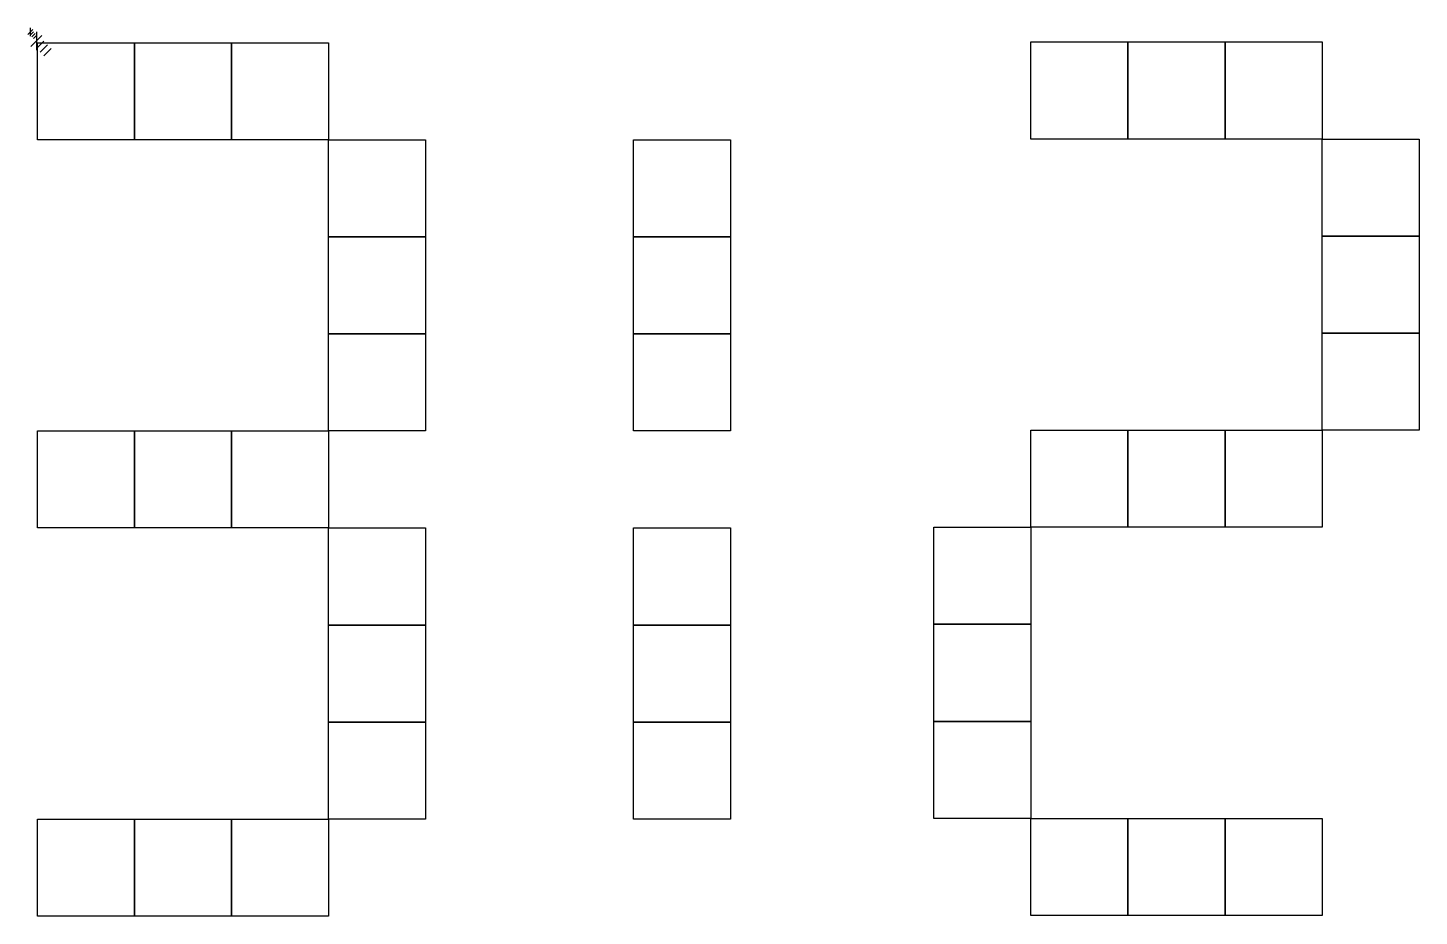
# Model space of a CAD drawing. Extents: x -1 to 445, y 0 to 285.
import ezdxf

# ---------------------------------------------------------------- set-up
doc = ezdxf.new("R2010")
doc.units = 0

msp = doc.modelspace()

# ---------------------------------------------------------------- linework, layer by layer
at = {"layer": 'Layer 1'}
for p, q in [((0.793749, 284.523), (-0.793749, 282.935)), ((0, 285.052), (0, 282.406)), ((1.05833, 283.729), (0, 282.67067)), ((3.72039, 282.558), (0.207043, 279.044)), ((1.5875, 283.2), (0.52917, 282.14167)), ((2.11666, 282.671), (1.05833, 281.61267)), ((1.96372, 283.729), (1.96372, 277.873)), ((4.30594, 280.801), (1.96372, 278.45877)), ((5.47706, 279.63), (3.13484, 277.28777)), ((6.64816, 278.46), (4.30594, 276.11777))]:
    msp.add_line(p, q, dxfattribs=at)
at = {"layer": 'Layer_1'}
for p, q in [((2.25649, 280.286), (33.3786, 280.286)), ((2.25649, 249.162), (2.25649, 280.286)), ((33.3786, 280.286), (33.3786, 249.162)), ((33.3786, 280.286), (64.5007, 280.286)), ((33.3786, 249.162), (33.3786, 280.286)), ((64.5007, 280.286), (64.5007, 249.162)), ((64.5007, 280.286), (95.6225, 280.286)), ((64.5007, 249.162), (64.5007, 280.286)), ((95.6225, 280.286), (95.6225, 249.162)), ((320.77, 280.509), (351.891, 280.509)), ((320.77, 249.386), (320.77, 280.509)), ((351.891, 280.509), (351.891, 249.386)), ((351.891, 280.509), (383.014, 280.509)), ((351.891, 249.386), (351.891, 280.509)), ((383.014, 280.509), (383.014, 249.386)), ((383.014, 280.509), (414.135, 280.509)), ((383.014, 249.386), (383.014, 280.509)), ((414.135, 280.509), (414.135, 249.386)), ((33.3786, 249.162), (2.25649, 249.162)), ((64.5007, 249.162), (33.3786, 249.162)), ((95.6225, 249.162), (64.5007, 249.162)), ((95.6225, 249.162), (126.745, 249.162)), ((95.6225, 218.04), (95.6225, 249.162)), ((126.745, 249.162), (126.745, 218.04)), ((193.346, 249.162), (224.467, 249.162)), ((193.346, 218.04), (193.346, 249.162)), ((224.467, 249.162), (224.467, 218.04)), ((351.891, 249.386), (320.77, 249.386)), ((383.014, 249.386), (351.891, 249.386)), ((414.135, 249.386), (383.014, 249.386)), ((414.135, 249.386), (445.258, 249.386)), ((414.135, 218.264), (414.135, 249.386)), ((445.258, 249.386), (445.258, 218.264)), ((126.745, 218.04), (95.6225, 218.04)), ((95.6225, 218.04), (126.745, 218.04)), ((95.6225, 186.918), (95.6225, 218.04)), ((126.745, 218.04), (126.745, 186.918)), ((224.467, 218.04), (193.346, 218.04)), ((193.346, 218.04), (224.467, 218.04)), ((193.346, 186.918), (193.346, 218.04)), ((224.467, 218.04), (224.467, 186.918)), ((445.258, 218.264), (414.135, 218.264)), ((414.135, 218.264), (445.258, 218.264)), ((414.135, 187.142), (414.135, 218.264)), ((445.258, 218.264), (445.258, 187.142)), ((126.745, 186.918), (95.6225, 186.918)), ((95.6225, 186.918), (126.745, 186.918)), ((95.6225, 155.797), (95.6225, 186.918)), ((126.745, 186.918), (126.745, 155.797)), ((224.467, 186.918), (193.346, 186.918)), ((193.346, 186.918), (224.467, 186.918)), ((193.346, 155.797), (193.346, 186.918)), ((224.467, 186.918), (224.467, 155.797)), ((445.258, 187.142), (414.135, 187.142)), ((414.135, 187.142), (445.258, 187.142)), ((414.135, 156.02), (414.135, 187.142)), ((445.258, 187.142), (445.258, 156.02)), ((2.25649, 155.797), (33.3786, 155.797)), ((2.25649, 124.674), (2.25649, 155.797)), ((33.3786, 155.797), (33.3786, 124.674)), ((33.3786, 155.797), (64.5007, 155.797)), ((33.3786, 124.674), (33.3786, 155.797)), ((64.5007, 155.797), (64.5007, 124.674)), ((64.5007, 155.797), (95.6225, 155.797)), ((64.5007, 124.674), (64.5007, 155.797)), ((126.745, 155.797), (95.6225, 155.797)), ((95.6225, 155.797), (95.6225, 124.674)), ((224.467, 155.797), (193.346, 155.797)), ((320.77, 156.02), (351.891, 156.02)), ((320.77, 124.897), (320.77, 156.02)), ((351.891, 156.02), (351.891, 124.897)), ((351.891, 156.02), (383.014, 156.02)), ((351.891, 124.897), (351.891, 156.02)), ((383.014, 156.02), (383.014, 124.897)), ((383.014, 156.02), (414.135, 156.02)), ((383.014, 124.897), (383.014, 156.02)), ((445.258, 156.02), (414.135, 156.02)), ((414.135, 156.02), (414.135, 124.897)), ((289.646, 124.897), (320.77, 124.897)), ((289.646, 93.7756), (289.646, 124.897)), ((351.891, 124.897), (320.77, 124.897)), ((320.77, 124.897), (320.77, 93.7756)), ((383.014, 124.897), (351.891, 124.897)), ((414.135, 124.897), (383.014, 124.897)), ((33.3786, 124.674), (2.25649, 124.674)), ((64.5007, 124.674), (33.3786, 124.674)), ((95.6225, 124.674), (64.5007, 124.674)), ((95.6225, 124.674), (126.745, 124.674)), ((95.6225, 93.5519), (95.6225, 124.674)), ((126.745, 124.674), (126.745, 93.5519)), ((193.346, 124.674), (224.467, 124.674)), ((193.346, 93.5519), (193.346, 124.674)), ((224.467, 124.674), (224.467, 93.5519)), ((320.77, 93.7756), (289.646, 93.7756)), ((289.646, 93.7756), (320.77, 93.7756)), ((289.646, 62.6538), (289.646, 93.7756)), ((320.77, 93.7756), (320.77, 62.6538)), ((126.745, 93.5519), (95.6225, 93.5519)), ((95.6225, 93.5519), (126.745, 93.5519)), ((95.6225, 62.4313), (95.6225, 93.5519)), ((126.745, 93.5519), (126.745, 62.4313)), ((224.467, 93.5519), (193.346, 93.5519)), ((193.346, 93.5519), (224.467, 93.5519)), ((193.346, 62.4313), (193.346, 93.5519)), ((224.467, 93.5519), (224.467, 62.4313)), ((320.77, 62.6538), (289.646, 62.6538)), ((289.646, 62.6538), (320.77, 62.6538)), ((289.646, 31.5314), (289.646, 62.6538)), ((320.77, 62.6538), (320.77, 31.5314)), ((126.745, 62.4313), (95.6225, 62.4313)), ((95.6225, 62.4313), (126.745, 62.4313)), ((95.6225, 31.3089), (95.6225, 62.4313)), ((126.745, 62.4313), (126.745, 31.3089)), ((224.467, 62.4313), (193.346, 62.4313)), ((193.346, 62.4313), (224.467, 62.4313)), ((193.346, 31.3089), (193.346, 62.4313)), ((224.467, 62.4313), (224.467, 31.3089)), ((2.25649, 31.3089), (33.3786, 31.3089)), ((2.25649, 0.18652), (2.25649, 31.3089)), ((33.3786, 31.3089), (33.3786, 0.18652)), ((33.3786, 31.3089), (64.5007, 31.3089)), ((33.3786, 0.18652), (33.3786, 31.3089)), ((64.5007, 31.3089), (64.5007, 0.18652)), ((64.5007, 31.3089), (95.6225, 31.3089)), ((64.5007, 0.18652), (64.5007, 31.3089)), ((126.745, 31.3089), (95.6225, 31.3089)), ((95.6225, 31.3089), (95.6225, 0.18652)), ((224.467, 31.3089), (193.346, 31.3089)), ((320.77, 31.5314), (289.646, 31.5314)), ((320.77, 31.5314), (351.891, 31.5314)), ((320.77, 0.409034), (320.77, 31.5314)), ((351.891, 31.5314), (351.891, 0.409034)), ((351.891, 31.5314), (383.014, 31.5314)), ((351.891, 0.409034), (351.891, 31.5314)), ((383.014, 31.5314), (383.014, 0.409034)), ((383.014, 31.5314), (414.135, 31.5314)), ((383.014, 0.409034), (383.014, 31.5314)), ((414.135, 31.5314), (414.135, 0.409034)), ((33.3786, 0.18652), (2.25649, 0.18652)), ((64.5007, 0.18652), (33.3786, 0.18652)), ((95.6225, 0.18652), (64.5007, 0.18652)), ((351.891, 0.409034), (320.77, 0.409034)), ((383.014, 0.409034), (351.891, 0.409034)), ((414.135, 0.409034), (383.014, 0.409034))]:
    msp.add_line(p, q, dxfattribs=at)

doc.saveas('drawing.dxf')
